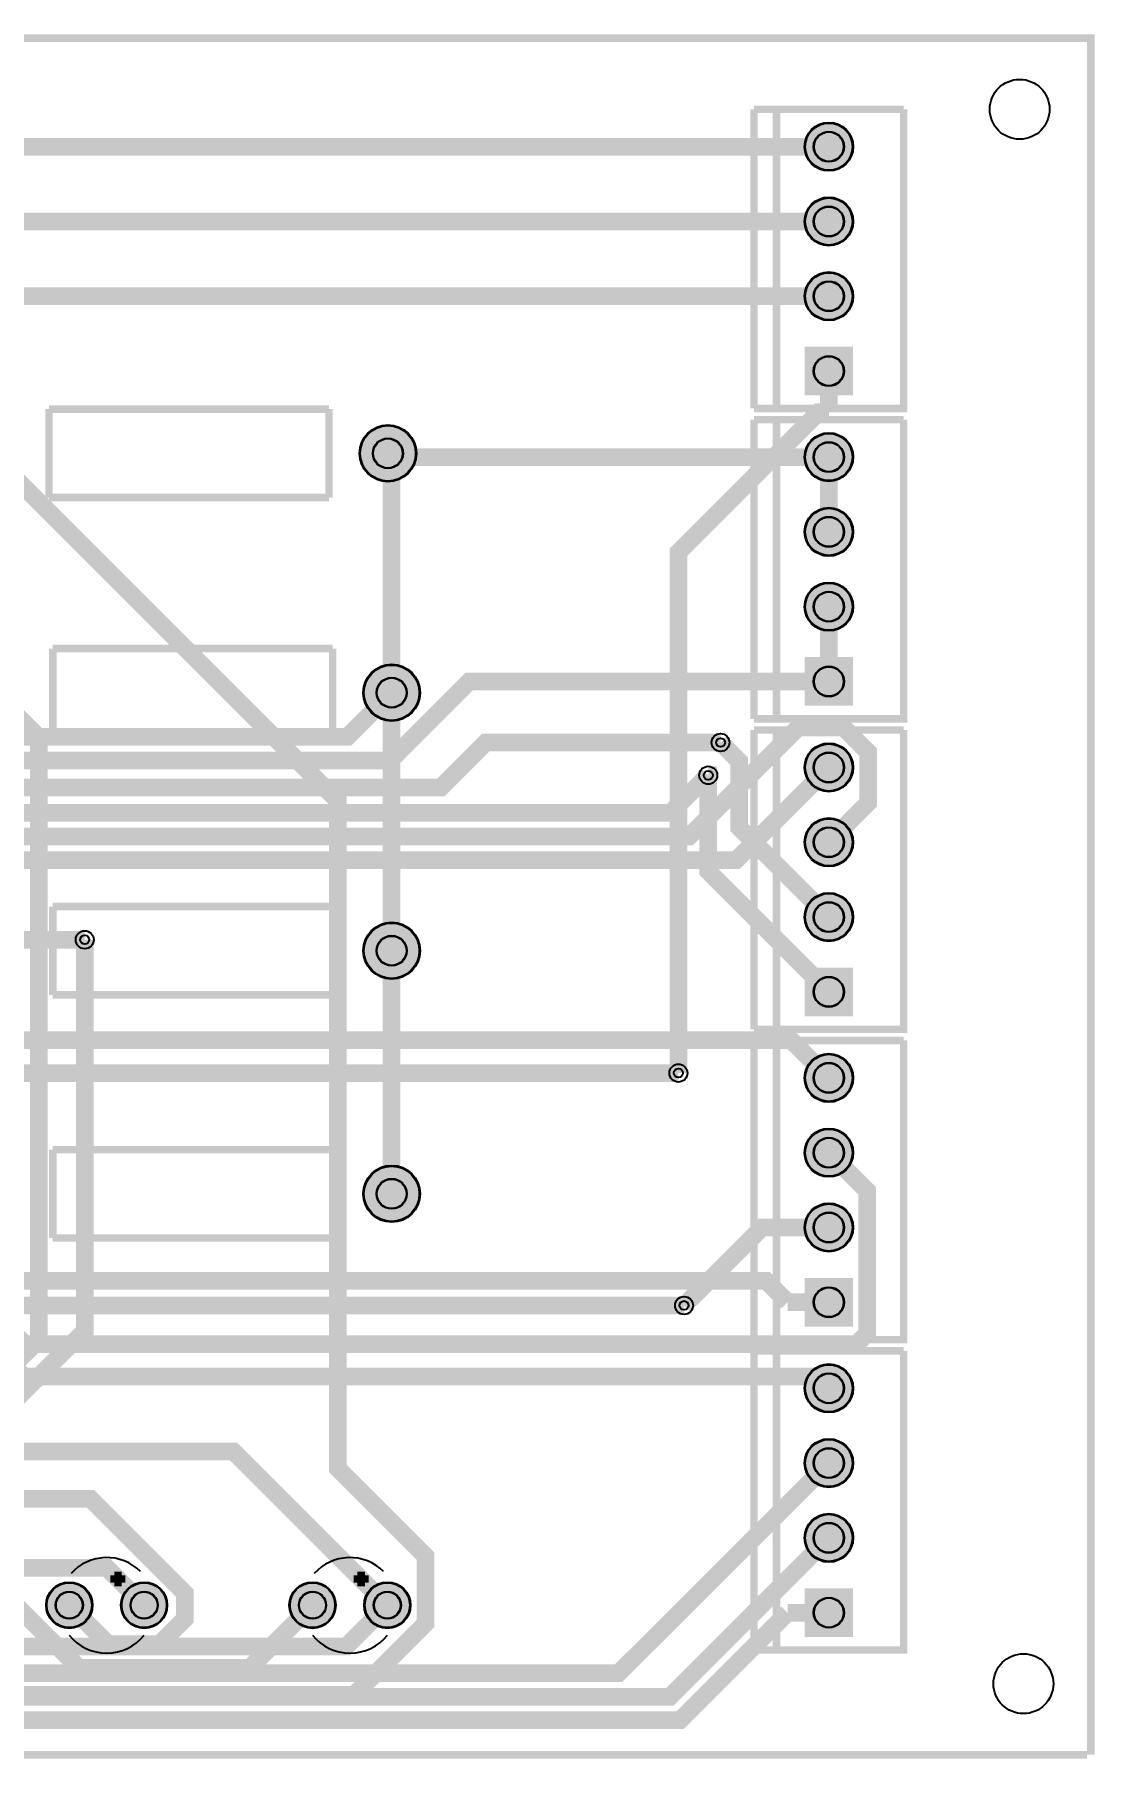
# Model space of a CAD drawing. Header units: millimetres. Extents: x 1.7 to 101, y -0.6 to 57.9.
# Drawn here: x 65 to 101, y -0.6 to 57.9 of the extents above; entities that cross this region are included whole.
import ezdxf

# ---------------------------------------------------------------- set-up
doc = ezdxf.new("R2010")
doc.units = ezdxf.units.MM
for name, color, linetype, true_color in [('BoardOutLine', 7, 'Continuous', 0xff00ff), ('BottomLayer', 7, 'Continuous', 0x0000ff), ('BottomSolderMaskLayer', 7, 'Continuous', 0xaa00ff), ('Hole', 7, 'Continuous', 0x222222), ('Multi-Layer', 7, 'Continuous', 0xc0c0c0), ('TopLayer', 7, 'Continuous', 0xff0000), ('TopSilkLayer', 7, 'Continuous', 0xffcc00), ('TopSolderMaskLayer', 7, 'Continuous', 0x800080)]:
    doc.layers.add(name, color=color, linetype=linetype, true_color=true_color)

msp = doc.modelspace()

# ---------------------------------------------------------------- hatches: boundary and pattern name
at = {"layer": 'BottomSolderMaskLayer'}
for points in [[(91.12260159999998, 54.10200000000009, 1), (92.77339839999998, 54.10200000000009, 1)], [(91.12260159999998, 51.56200000000001, 1), (92.77339839999998, 51.56200000000001, 1)], [(91.12260159999998, 49.02200000000005, 1), (92.77339839999998, 49.02200000000005, 1)], [(91.12260159999994, 45.656601600000045), (91.12260159999994, 47.307398400000125), (92.77339840000002, 47.307398400000125), (92.77339840000002, 45.656601600000045)], [(76.01584999999999, 43.68799999999999, 1), (77.94624999999998, 43.68799999999999, 1)], [(91.12260159999998, 43.561000000000035, 1), (92.77339839999998, 43.561000000000035, 1)], [(91.12260159999998, 41.02100000000007, 1), (92.77339839999998, 41.02100000000007, 1)], [(91.12260159999998, 38.480999999999995, 1), (92.77339839999998, 38.480999999999995, 1)], [(76.14284999999994, 35.56000000000006, 1), (78.07324999999993, 35.56000000000006, 1)], [(91.12260159999994, 35.11560159999999), (91.12260159999994, 36.76639840000007), (92.77339840000002, 36.76639840000007), (92.77339840000002, 35.11560159999999)], [(91.12260159999998, 33.020000000000095, 1), (92.77339839999998, 33.020000000000095, 1)], [(91.12260159999998, 30.480000000000018, 1), (92.77339839999998, 30.480000000000018, 1)], [(91.12260159999998, 27.940000000000055, 1), (92.77339839999998, 27.940000000000055, 1)], [(76.14284999999994, 26.797000000000025, 1), (78.07324999999993, 26.797000000000025, 1)], [(91.12260159999994, 24.57460160000005), (91.12260159999994, 26.225398400000017), (92.77339840000002, 26.225398400000017), (92.77339840000002, 24.57460160000005)], [(91.12260159999998, 22.479000000000042, 1), (92.77339839999998, 22.479000000000042, 1)], [(91.12260159999998, 19.939000000000078, 1), (92.77339839999998, 19.939000000000078, 1)], [(76.14284999999994, 18.54200000000003, 1), (78.07324999999993, 18.54200000000003, 1)], [(91.12260159999998, 17.399, 1), (92.77339839999998, 17.399, 1)], [(91.12260159999994, 14.033601599999997), (91.12260159999994, 15.684398400000077), (92.77339840000002, 15.684398400000077), (92.77339840000002, 14.033601599999997)], [(91.12260159999998, 11.937999999999988, 1), (92.77339839999998, 11.937999999999988, 1)], [(91.12260159999998, 9.398000000000025, 1), (92.77339839999998, 9.398000000000025, 1)], [(91.12260159999998, 6.858000000000061, 1), (92.77339839999998, 6.858000000000061, 1)], [(65.37960000000002, 4.572000000000003, 1), (66.95440000000004, 4.572000000000003, 1)], [(67.91959999999999, 4.572000000000003, 1), (69.4944, 4.572000000000003, 1)], [(73.6345999999999, 4.572000000000003, 1), (75.20939999999992, 4.572000000000003, 1)], [(76.17459999999987, 4.572000000000003, 1), (77.74939999999988, 4.572000000000003, 1)], [(91.12260159999994, 3.4926016000000573), (91.12260159999994, 5.143398400000024), (92.77339840000002, 5.143398400000024), (92.77339840000002, 3.4926016000000573)]]:
    msp.add_hatch(color=256, dxfattribs=at).paths.add_polyline_path(points)
at = {"layer": 'Multi-Layer'}
for points in [[(91.14800159999997, 54.10200000000009, 1), (92.74799839999999, 54.10200000000009, 1)], [(91.14800159999997, 51.56200000000001, 1), (92.74799839999999, 51.56200000000001, 1)], [(91.14800159999997, 49.02200000000005, 1), (92.74799839999999, 49.02200000000005, 1)], [(91.14800159999993, 45.682001600000035), (91.14800159999993, 47.281998400000134), (92.7479983999998, 47.281998400000134), (92.7479983999998, 45.682001600000035)], [(76.04124999999998, 43.68799999999999, 1), (77.92084999999999, 43.68799999999999, 1)], [(91.14800159999997, 43.561000000000035, 1), (92.74799839999999, 43.561000000000035, 1)], [(91.14800159999997, 41.02100000000007, 1), (92.74799839999999, 41.02100000000007, 1)], [(91.14800159999997, 38.480999999999995, 1), (92.74799839999999, 38.480999999999995, 1)], [(76.16824999999993, 35.56000000000006, 1), (78.04784999999994, 35.56000000000006, 1)], [(91.14800159999993, 35.14100159999998), (91.14800159999993, 36.74099840000008), (92.7479983999998, 36.74099840000008), (92.7479983999998, 35.14100159999998)], [(91.14800159999997, 33.020000000000095, 1), (92.74799839999999, 33.020000000000095, 1)], [(91.14800159999997, 30.480000000000018, 1), (92.74799839999999, 30.480000000000018, 1)], [(91.14800159999997, 27.940000000000055, 1), (92.74799839999999, 27.940000000000055, 1)], [(76.16824999999993, 26.797000000000025, 1), (78.04784999999994, 26.797000000000025, 1)], [(91.14800159999993, 24.60000160000004), (91.14800159999993, 26.19999840000014), (92.7479983999998, 26.19999840000014), (92.7479983999998, 24.60000160000004)], [(91.14800159999997, 22.479000000000042, 1), (92.74799839999999, 22.479000000000042, 1)], [(91.14800159999997, 19.939000000000078, 1), (92.74799839999999, 19.939000000000078, 1)], [(76.16824999999993, 18.54200000000003, 1), (78.04784999999994, 18.54200000000003, 1)], [(91.14800159999997, 17.399, 1), (92.74799839999999, 17.399, 1)], [(91.14800159999993, 14.059001599999988), (91.14800159999993, 15.658998400000087), (92.7479983999998, 15.658998400000087), (92.7479983999998, 14.059001599999988)], [(91.14800159999997, 11.937999999999988, 1), (92.74799839999999, 11.937999999999988, 1)], [(91.14800159999997, 9.398000000000025, 1), (92.74799839999999, 9.398000000000025, 1)], [(91.14800159999997, 6.858000000000061, 1), (92.74799839999999, 6.858000000000061, 1)], [(65.40500000000003, 4.572000000000003, 1), (66.92900000000003, 4.572000000000003, 1)], [(67.945, 4.572000000000003, 1), (69.469, 4.572000000000003, 1)], [(73.65999999999991, 4.572000000000003, 1), (75.18399999999991, 4.572000000000003, 1)], [(76.19999999999987, 4.572000000000003, 1), (77.72399999999988, 4.572000000000003, 1)], [(91.14800159999993, 3.518001600000048), (91.14800159999993, 5.117998400000147), (92.7479983999998, 5.117998400000147), (92.7479983999998, 3.518001600000048)]]:
    msp.add_hatch(color=256, dxfattribs=at).paths.add_polyline_path(points)
at = {"layer": 'TopSolderMaskLayer'}
for points in [[(91.12260159999998, 54.10200000000009, 1), (92.77339839999998, 54.10200000000009, 1)], [(91.12260159999998, 51.56200000000001, 1), (92.77339839999998, 51.56200000000001, 1)], [(91.12260159999998, 49.02200000000005, 1), (92.77339839999998, 49.02200000000005, 1)], [(91.12260159999994, 45.656601600000045), (91.12260159999994, 47.307398400000125), (92.77339840000002, 47.307398400000125), (92.77339840000002, 45.656601600000045)], [(76.01584999999999, 43.68799999999999, 1), (77.94624999999998, 43.68799999999999, 1)], [(91.12260159999998, 43.561000000000035, 1), (92.77339839999998, 43.561000000000035, 1)], [(91.12260159999998, 41.02100000000007, 1), (92.77339839999998, 41.02100000000007, 1)], [(91.12260159999998, 38.480999999999995, 1), (92.77339839999998, 38.480999999999995, 1)], [(76.14284999999994, 35.56000000000006, 1), (78.07324999999993, 35.56000000000006, 1)], [(91.12260159999994, 35.11560159999999), (91.12260159999994, 36.76639840000007), (92.77339840000002, 36.76639840000007), (92.77339840000002, 35.11560159999999)], [(91.12260159999998, 33.020000000000095, 1), (92.77339839999998, 33.020000000000095, 1)], [(91.12260159999998, 30.480000000000018, 1), (92.77339839999998, 30.480000000000018, 1)], [(91.12260159999998, 27.940000000000055, 1), (92.77339839999998, 27.940000000000055, 1)], [(76.14284999999994, 26.797000000000025, 1), (78.07324999999993, 26.797000000000025, 1)], [(91.12260159999994, 24.57460160000005), (91.12260159999994, 26.225398400000017), (92.77339840000002, 26.225398400000017), (92.77339840000002, 24.57460160000005)], [(91.12260159999998, 22.479000000000042, 1), (92.77339839999998, 22.479000000000042, 1)], [(91.12260159999998, 19.939000000000078, 1), (92.77339839999998, 19.939000000000078, 1)], [(76.14284999999994, 18.54200000000003, 1), (78.07324999999993, 18.54200000000003, 1)], [(91.12260159999998, 17.399, 1), (92.77339839999998, 17.399, 1)], [(91.12260159999994, 14.033601599999997), (91.12260159999994, 15.684398400000077), (92.77339840000002, 15.684398400000077), (92.77339840000002, 14.033601599999997)], [(91.12260159999998, 11.937999999999988, 1), (92.77339839999998, 11.937999999999988, 1)], [(91.12260159999998, 9.398000000000025, 1), (92.77339839999998, 9.398000000000025, 1)], [(91.12260159999998, 6.858000000000061, 1), (92.77339839999998, 6.858000000000061, 1)], [(65.37960000000002, 4.572000000000003, 1), (66.95440000000004, 4.572000000000003, 1)], [(67.91959999999999, 4.572000000000003, 1), (69.4944, 4.572000000000003, 1)], [(73.6345999999999, 4.572000000000003, 1), (75.20939999999992, 4.572000000000003, 1)], [(76.17459999999987, 4.572000000000003, 1), (77.74939999999988, 4.572000000000003, 1)], [(91.12260159999994, 3.4926016000000573), (91.12260159999994, 5.143398400000024), (92.77339840000002, 5.143398400000024), (92.77339840000002, 3.4926016000000573)]]:
    msp.add_hatch(color=256, dxfattribs=at).paths.add_polyline_path(points)

# ---------------------------------------------------------------- linework, layer by layer
at = {"layer": 'BoardOutLine', "const_width": 0.254}
for points in [[(1.9049999999999727, 55.499000000000024), (1.9049999999999727, 57.78500000000008), (48.29048, 57.78500000000008), (100.83800000000008, 57.78500000000008), (100.83800000000008, -0.5079999999999245)], [(100.7109999999999, -0.5079999999999245), (1.77800000000002, -0.5079999999999245)]]:
    msp.add_lwpolyline(points, dxfattribs=at)
at = {"layer": 'BottomLayer', "const_width": 0.5999988}
for points in [[(91.94799999999998, 46.482000000000085), (91.94799999999998, 45.08042799999998)], [(91.94799999999998, 45.08042799999998), (91.59748000000002, 45.08042799999998), (86.84285399999987, 40.32580200000007), (86.84285399999987, 22.643084000000044)], [(63.48095000000001, 43.68799999999999), (75.28026599999987, 31.888684000000012), (75.28026599999987, 9.214866000000029), (78.26044799999988, 6.234684000000016), (78.26044799999988, 3.9486839999999575), (75.83398599999998, 1.5222220000000561), (39.49877799999979, 1.5222220000000561), (36.322, 4.699000000000069)], [(76.98104999999998, 43.68799999999999), (77.10804999999993, 43.561000000000035), (77.10804999999993, 35.56000000000006)], [(91.94799999999998, 43.561000000000035), (91.94799999999998, 41.02100000000007)], [(76.96199999999988, 4.572000000000003), (71.74636399999997, 9.78763600000002), (61.92824800000005, 9.78763600000002), (54.36844600000006, 17.34743800000001), (54.36844600000006, 29.16148600000008), (44.066967999999974, 39.462964000000056)], [(91.94799999999998, 38.480999999999995), (91.94799999999998, 35.94100000000003)], [(63.08242399999983, 11.529314000000113), (65.13652200000013, 13.583412000000067), (65.13652200000013, 34.031428000000005), (63.60794999999996, 35.56000000000006)], [(77.10804999999993, 35.56000000000006), (77.10804999999993, 26.797000000000025)], [(91.94799999999998, 27.940000000000055), (88.90533399999993, 30.982665999999995), (88.90533399999993, 33.23386800000003), (88.27109600000006, 33.86810600000001)], [(91.94799999999998, 25.40000000000009), (87.85377400000004, 29.494226000000026), (87.85377400000004, 32.755078000000026), (87.85352, 32.755078000000026)], [(45.700950000000034, 26.670000000000073), (45.700950000000034, 24.87980800000014), (62.39865599999996, 8.1821020000001), (66.88937599999997, 8.1821020000001), (70.09282399999995, 4.97865400000012), (70.09282399999995, 4.111497999999983), (69.22566800000016, 3.244342000000074), (67.49465799999996, 3.244342000000074), (66.16700000000003, 4.572000000000003)], [(64.31229199999996, 11.512550000000033), (66.69176400000003, 13.892022000000111), (66.69176400000003, 27.168602000000078)], [(77.10804999999993, 26.797000000000025), (77.10804999999993, 18.54200000000003)], [(74.42199999999991, 4.572000000000003), (72.29144800000006, 2.4414480000000367), (66.48831000000007, 2.4414480000000367), (50.38775800000019, 18.54200000000003), (45.700950000000034, 18.54200000000003)], [(91.94799999999998, 17.399), (89.68130400000007, 17.399), (87.03208399999983, 14.7497800000001)]]:
    msp.add_lwpolyline(points, dxfattribs=at)
at = {"layer": 'BottomSolderMaskLayer'}
for centre, radius in [((91.94799999999998, 54.10200000000009), 0.8253983999999999), ((91.94799999999998, 54.10200000000009), 0.5158739999999999), ((91.94799999999998, 51.56200000000001), 0.8253983999999999), ((91.94799999999998, 51.56200000000001), 0.5158739999999999), ((91.94799999999998, 49.02200000000005), 0.8253983999999999), ((91.94799999999998, 49.02200000000005), 0.5158739999999999), ((91.94799999999998, 46.482000000000085), 0.5158739999999999), ((76.98104999999998, 43.68799999999999), 0.9652000000000001), ((76.98099920000016, 43.68799999999999), 0.5135124864864864), ((91.94799999999998, 43.561000000000035), 0.8253983999999999), ((91.94799999999998, 43.561000000000035), 0.5158739999999999), ((91.94799999999998, 41.02100000000007), 0.8253983999999999), ((91.94799999999998, 41.02100000000007), 0.5158739999999999), ((91.94799999999998, 38.480999999999995), 0.8253983999999999), ((91.94799999999998, 38.480999999999995), 0.5158739999999999), ((77.10804999999993, 35.56000000000006), 0.9652000000000001), ((91.94799999999998, 35.94100000000003), 0.5158739999999999), ((77.10799920000011, 35.56000000000006), 0.5135124864864864), ((91.94799999999998, 33.020000000000095), 0.8253983999999999), ((91.94799999999998, 33.020000000000095), 0.5158739999999999), ((91.94799999999998, 30.480000000000018), 0.8253983999999999), ((91.94799999999998, 30.480000000000018), 0.5158739999999999), ((91.94799999999998, 27.940000000000055), 0.8253983999999999), ((91.94799999999998, 27.940000000000055), 0.5158739999999999), ((77.10804999999993, 26.797000000000025), 0.9652000000000001), ((77.10799920000011, 26.797000000000025), 0.5135124864864864), ((91.94799999999998, 25.40000000000009), 0.5158739999999999), ((91.94799999999998, 22.479000000000042), 0.8253983999999999), ((91.94799999999998, 22.479000000000042), 0.5158739999999999), ((91.94799999999998, 19.939000000000078), 0.8253983999999999), ((91.94799999999998, 19.939000000000078), 0.5158739999999999), ((77.10804999999993, 18.54200000000003), 0.9652000000000001), ((77.10799920000011, 18.54200000000003), 0.5135124864864864), ((91.94799999999998, 17.399), 0.8253983999999999), ((91.94799999999998, 17.399), 0.5158739999999999), ((91.94799999999998, 14.859000000000037), 0.5158739999999999), ((91.94799999999998, 11.937999999999988), 0.8253983999999999), ((91.94799999999998, 11.937999999999988), 0.5158739999999999), ((91.94799999999998, 9.398000000000025), 0.8253983999999999), ((91.94799999999998, 9.398000000000025), 0.5158739999999999), ((91.94799999999998, 6.858000000000061), 0.8253983999999999), ((91.94799999999998, 6.858000000000061), 0.5158739999999999), ((66.16700000000003, 4.572000000000003), 0.7873999999999999), ((68.707, 4.572000000000003), 0.7873999999999999), ((74.42199999999991, 4.572000000000003), 0.7873999999999999), ((76.96199999999988, 4.572000000000003), 0.7873999999999999), ((66.16700000000003, 4.572000000000003), 0.4650121933333333), ((68.707, 4.572000000000003), 0.4650121933333333), ((74.42199999999991, 4.572000000000003), 0.4650121933333333), ((76.96199999999988, 4.572000000000003), 0.4650121933333333), ((91.94799999999998, 4.318000000000097), 0.5158739999999999)]:
    msp.add_circle(centre, radius, dxfattribs=at)
at = {"layer": 'Hole'}
for centre in [(88.27109600000006, 33.86810600000001), (87.85352, 32.755078000000026), (66.69176400000003, 27.168602000000078), (86.84285399999987, 22.643084000000044), (87.03208399999983, 14.7497800000001)]:
    msp.add_circle(centre, 0.15250160000000001, dxfattribs=at)
at = {"layer": 'Multi-Layer'}
for centre, radius in [((98.42500000000007, 55.37200000000007), 1.016), ((91.94799999999998, 54.10200000000009), 0.7999984), ((91.94799999999998, 54.10200000000009), 0.49999899999999997), ((91.94799999999998, 51.56200000000001), 0.7999984), ((91.94799999999998, 51.56200000000001), 0.49999899999999997), ((91.94799999999998, 49.02200000000005), 0.7999984), ((91.94799999999998, 49.02200000000005), 0.49999899999999997), ((91.94799999999998, 46.482000000000085), 0.49999899999999997), ((76.98104999999998, 43.68799999999999), 0.9398000000000001), ((76.98099920000016, 43.68799999999999), 0.49999899999999997), ((91.94799999999998, 43.561000000000035), 0.7999984), ((91.94799999999998, 43.561000000000035), 0.49999899999999997), ((91.94799999999998, 41.02100000000007), 0.7999984), ((91.94799999999998, 41.02100000000007), 0.49999899999999997), ((91.94799999999998, 38.480999999999995), 0.7999984), ((91.94799999999998, 38.480999999999995), 0.49999899999999997), ((77.10804999999993, 35.56000000000006), 0.9398000000000001), ((91.94799999999998, 35.94100000000003), 0.49999899999999997), ((77.10799920000011, 35.56000000000006), 0.49999899999999997), ((88.27109600000006, 33.86810600000001), 0.30500320000000003), ((91.94799999999998, 33.020000000000095), 0.7999984), ((91.94799999999998, 33.020000000000095), 0.49999899999999997), ((87.85352, 32.755078000000026), 0.30500320000000003), ((91.94799999999998, 30.480000000000018), 0.7999984), ((91.94799999999998, 30.480000000000018), 0.49999899999999997), ((91.94799999999998, 27.940000000000055), 0.7999984), ((91.94799999999998, 27.940000000000055), 0.49999899999999997), ((77.10804999999993, 26.797000000000025), 0.9398000000000001), ((66.69176400000003, 27.168602000000078), 0.30500320000000003), ((77.10799920000011, 26.797000000000025), 0.49999899999999997), ((91.94799999999998, 25.40000000000009), 0.49999899999999997), ((86.84285399999987, 22.643084000000044), 0.30500320000000003), ((91.94799999999998, 22.479000000000042), 0.7999984), ((91.94799999999998, 22.479000000000042), 0.49999899999999997), ((91.94799999999998, 19.939000000000078), 0.7999984), ((91.94799999999998, 19.939000000000078), 0.49999899999999997), ((77.10804999999993, 18.54200000000003), 0.9398000000000001), ((77.10799920000011, 18.54200000000003), 0.49999899999999997), ((91.94799999999998, 17.399), 0.7999984), ((91.94799999999998, 17.399), 0.49999899999999997), ((91.94799999999998, 14.859000000000037), 0.49999899999999997), ((87.03208399999983, 14.7497800000001), 0.30500320000000003), ((91.94799999999998, 11.937999999999988), 0.7999984), ((91.94799999999998, 11.937999999999988), 0.49999899999999997), ((91.94799999999998, 9.398000000000025), 0.7999984), ((91.94799999999998, 9.398000000000025), 0.49999899999999997), ((91.94799999999998, 6.858000000000061), 0.7999984), ((91.94799999999998, 6.858000000000061), 0.49999899999999997), ((66.16700000000003, 4.572000000000003), 0.762), ((68.707, 4.572000000000003), 0.762), ((74.42199999999991, 4.572000000000003), 0.762), ((76.96199999999988, 4.572000000000003), 0.762), ((66.16700000000003, 4.572000000000003), 0.4500118), ((68.707, 4.572000000000003), 0.4500118), ((74.42199999999991, 4.572000000000003), 0.4500118), ((76.96199999999988, 4.572000000000003), 0.4500118), ((91.94799999999998, 4.318000000000097), 0.49999899999999997), ((98.55200000000002, 1.9050000000000864), 1.016)]:
    msp.add_circle(centre, radius, dxfattribs=at)
at = {"layer": 'TopLayer', "const_width": 0.5999988}
for points in [[(91.94799999999998, 54.10200000000009), (25.273000000000025, 54.10200000000009), (19.68500000000006, 48.51400000000001)], [(91.94799999999998, 51.56200000000001), (57.30798800000014, 51.56200000000001), (42.251883999999905, 36.50589600000012), (41.59656399999983, 36.50589600000012), (40.61383799999987, 37.488621999999964), (28.671265999999946, 37.488621999999964), (27.309826000000044, 36.12718200000006), (19.93823800000007, 36.12718200000006), (18.078703999999902, 34.26764800000001), (18.078703999999902, 33.09493000000009), (19.02663199999995, 32.14700200000004), (20.463002000000074, 32.14700200000004), (21.97099999999989, 33.655000000000086)], [(91.94799999999998, 49.02200000000005), (55.90311400000007, 49.02200000000005), (42.583099999999945, 35.70198600000015), (39.95140600000002, 35.70198600000015), (38.97198199999991, 36.68141000000003), (37.944552000000044, 36.68141000000003)], [(91.94799999999998, 43.561000000000035), (77.10804999999993, 43.561000000000035), (76.98104999999998, 43.68799999999999)], [(19.430999999999926, 33.655000000000086), (20.847049999999967, 35.071050000000014), (30.04489799999999, 35.071050000000014), (30.84779200000014, 35.87394400000005), (38.31234400000005, 35.87394400000005), (40.86631399999999, 33.319974), (52.674011999999834, 33.319974), (52.739036000000056, 33.25495000000012), (77.05928199999983, 33.25495000000012), (79.74533199999985, 35.94100000000003), (91.94799999999998, 35.94100000000003)], [(59.20105000000001, 35.56000000000006), (60.703205999999795, 34.057844000000046), (75.60589399999992, 34.057844000000046), (77.10804999999993, 35.56000000000006)], [(27.051000000000045, 33.655000000000086), (30.03295999999989, 30.673040000000128), (87.20074000000011, 30.673040000000128), (90.90583800000002, 34.37813800000015), (92.447364, 34.37813800000015), (93.28581799999995, 33.539683999999966), (93.28581799999995, 31.81781799999999), (91.94799999999998, 30.480000000000018)], [(88.27109600000006, 33.86810600000001), (80.30667199999982, 33.86810600000001), (78.77683000000013, 32.33826399999998), (52.514245999999844, 32.33826399999998), (52.339747999999986, 32.512762000000066)], [(24.51100000000008, 33.655000000000086), (28.29585399999985, 29.87014600000009), (88.79814599999997, 29.87014600000009), (91.94799999999998, 33.020000000000095)], [(32.13099999999997, 33.655000000000086), (34.31006599999989, 31.475934000000052), (86.57437599999992, 31.475934000000052), (87.85352, 32.755078000000026)], [(66.69176400000003, 27.168602000000078), (63.9795519999999, 27.168602000000078), (63.60794999999996, 26.797000000000025)], [(41.44518000000005, 23.759922000000074), (90.66707800000006, 23.759922000000074), (91.94799999999998, 22.479000000000042)], [(42.577766, 22.643084000000044), (86.84285399999987, 22.643084000000044)], [(91.94799999999998, 19.939000000000078), (93.25051199999996, 18.636487999999986), (93.25051199999996, 13.796010000000024), (92.89567399999999, 13.441172000000051), (64.6541759999999, 13.441172000000051), (64.15303400000005, 13.94231400000001), (38.51884600000005, 13.94231400000001), (36.80434600000001, 15.656814000000054), (32.34918600000003, 15.656814000000054), (27.051000000000045, 20.95500000000004)], [(32.13099999999997, 20.95500000000004), (34.79672999999991, 18.2892700000001), (40.82491199999993, 18.2892700000001), (44.32782600000007, 14.786356000000069), (51.06289000000004, 14.786356000000069), (51.86578399999996, 15.589249999999993), (89.81617799999992, 15.589249999999993), (90.54642799999999, 14.859000000000037)], [(87.03208399999983, 14.7497800000001), (60.095383999999854, 14.7497800000001)], [(91.94799999999998, 14.859000000000037), (90.54642799999999, 14.859000000000037)], [(76.96199999999988, 4.572000000000003), (75.55941199999995, 3.1694120000000794), (46.213268000000085, 3.1694120000000794), (45.212253999999916, 4.17042600000002), (45.212253999999916, 6.97661800000003), (40.460676000000035, 11.728196000000025), (33.73780399999998, 11.728196000000025), (32.13099999999997, 13.335000000000036)], [(91.94799999999998, 11.937999999999988), (91.5494739999998, 12.336526000000049), (64.623696, 12.336526000000049), (63.820801999999844, 13.139420000000086), (54.98312599999997, 13.139420000000086), (50.792887999999834, 8.949182000000064)], [(38.861999999999966, 4.699000000000069), (41.29303399999992, 2.267966000000115), (84.81796599999996, 2.267966000000115), (91.94799999999998, 9.398000000000025)], [(31.242000000000075, 4.699000000000069), (34.47592799999995, 1.4650720000000774), (86.555072, 1.4650720000000774), (91.94799999999998, 6.858000000000061)], [(68.707, 4.572000000000003), (67.442588, 5.836412000000109), (62.637416000000144, 5.836412000000109), (62.294516000000044, 5.493512000000123)], [(23.621999999999957, 4.699000000000069), (27.658821999999986, 0.6621780000000399), (86.89060600000005, 0.6621780000000399), (90.54642799999999, 4.318000000000097)], [(91.94799999999998, 4.318000000000097), (90.54642799999999, 4.318000000000097)]]:
    msp.add_lwpolyline(points, dxfattribs=at)
at = {"layer": 'TopSilkLayer', "const_width": 0.254}
for points in [[(89.40800000000002, 45.21199999999999), (89.40800000000002, 55.37200000000007)], [(89.40800000000002, 55.37200000000007), (94.48799999999994, 55.37200000000007)], [(89.40800000000002, 45.21199999999999), (94.48799999999994, 45.21199999999999), (94.48799999999994, 55.37200000000007)], [(90.16999999999996, 45.21199999999999), (90.16999999999996, 55.37200000000007)], [(65.48099680000007, 45.187996999999996), (74.98100319999992, 45.187996999999996)], [(65.48099680000007, 42.188003000000094), (65.48099680000007, 45.187996999999996)], [(74.98100319999992, 45.187996999999996), (74.98100319999992, 42.188003000000094)], [(89.40800000000002, 34.67100000000005), (89.40800000000002, 44.83100000000002)], [(89.40800000000002, 44.83100000000002), (94.48799999999994, 44.83100000000002)], [(89.40800000000002, 34.67100000000005), (94.48799999999994, 34.67100000000005), (94.48799999999994, 44.83100000000002)], [(90.16999999999996, 34.67100000000005), (90.16999999999996, 44.83100000000002)], [(74.98100319999992, 42.188003000000094), (65.48099680000007, 42.188003000000094)], [(65.60799680000002, 37.05999699999995), (75.10800319999987, 37.05999699999995)], [(65.60799680000002, 34.06000300000005), (65.60799680000002, 37.05999699999995)], [(75.10800319999987, 37.05999699999995), (75.10800319999987, 34.06000300000005)], [(75.10800319999987, 34.06000300000005), (65.60799680000002, 34.06000300000005)], [(89.40800000000002, 24.129999999999995), (89.40800000000002, 34.29000000000008)], [(89.40800000000002, 34.29000000000008), (94.48799999999994, 34.29000000000008)], [(89.40800000000002, 24.129999999999995), (94.48799999999994, 24.129999999999995), (94.48799999999994, 34.29000000000008)], [(90.16999999999996, 24.129999999999995), (90.16999999999996, 34.29000000000008)], [(65.60799680000002, 28.296997000000033), (75.10800319999987, 28.296997000000033)], [(65.60799680000002, 25.29700300000013), (65.60799680000002, 28.296997000000033)], [(75.10800319999987, 28.296997000000033), (75.10800319999987, 25.29700300000013)], [(75.10800319999987, 25.29700300000013), (65.60799680000002, 25.29700300000013)], [(89.40800000000002, 13.589000000000055), (89.40800000000002, 23.749000000000024)], [(89.40800000000002, 23.749000000000024), (94.48799999999994, 23.749000000000024)], [(89.40800000000002, 13.589000000000055), (94.48799999999994, 13.589000000000055), (94.48799999999994, 23.749000000000024)], [(90.16999999999996, 13.589000000000055), (90.16999999999996, 23.749000000000024)], [(65.60799680000002, 20.041997000000038), (75.10800319999987, 20.041997000000038)], [(65.60799680000002, 17.042003000000136), (65.60799680000002, 20.041997000000038)], [(75.10800319999987, 20.041997000000038), (75.10800319999987, 17.042003000000136)], [(75.10800319999987, 17.042003000000136), (65.60799680000002, 17.042003000000136)], [(89.40800000000002, 3.048000000000002), (89.40800000000002, 13.208000000000084)], [(89.40800000000002, 13.208000000000084), (94.48799999999994, 13.208000000000084)], [(89.40800000000002, 3.048000000000002), (94.48799999999994, 3.048000000000002), (94.48799999999994, 13.208000000000084)], [(90.16999999999996, 3.048000000000002), (90.16999999999996, 13.208000000000084)], [(67.56399999999996, 5.461000000000013), (68.072, 5.461000000000013)], [(67.81799999999987, 5.715000000000032), (67.81799999999987, 5.206999999999994)], [(75.81900000000007, 5.461000000000013), (76.32699999999988, 5.461000000000013)], [(76.07299999999998, 5.715000000000032), (76.07299999999998, 5.206999999999994)]]:
    msp.add_lwpolyline(points, dxfattribs=at)
at = {"layer": 'TopSilkLayer'}
for centre, radius, start, end in [((67.43699651886584, 4.571989482965591), 1.616456, 45.00017634511521, 138.36610006878104), ((75.69199651886595, 4.571989482965591), 1.616456, 45.00017634511521, 138.36610006878104), ((67.43700000000001, 4.571990145069776), 1.6263874, 218.65953715362406, 321.34046284637594), ((75.6919999999999, 4.571990145069776), 1.6263874, 218.65953715362406, 321.34046284637594)]:
    msp.add_arc(centre, radius, start, end, dxfattribs=at)
at = {"layer": 'TopSolderMaskLayer'}
for centre, radius in [((91.94799999999998, 54.10200000000009), 0.8253983999999999), ((91.94799999999998, 54.10200000000009), 0.5158739999999999), ((91.94799999999998, 51.56200000000001), 0.8253983999999999), ((91.94799999999998, 51.56200000000001), 0.5158739999999999), ((91.94799999999998, 49.02200000000005), 0.8253983999999999), ((91.94799999999998, 49.02200000000005), 0.5158739999999999), ((91.94799999999998, 46.482000000000085), 0.5158739999999999), ((76.98104999999998, 43.68799999999999), 0.9652000000000001), ((76.98099920000016, 43.68799999999999), 0.5135124864864864), ((91.94799999999998, 43.561000000000035), 0.8253983999999999), ((91.94799999999998, 43.561000000000035), 0.5158739999999999), ((91.94799999999998, 41.02100000000007), 0.8253983999999999), ((91.94799999999998, 41.02100000000007), 0.5158739999999999), ((91.94799999999998, 38.480999999999995), 0.8253983999999999), ((91.94799999999998, 38.480999999999995), 0.5158739999999999), ((77.10804999999993, 35.56000000000006), 0.9652000000000001), ((91.94799999999998, 35.94100000000003), 0.5158739999999999), ((77.10799920000011, 35.56000000000006), 0.5135124864864864), ((91.94799999999998, 33.020000000000095), 0.8253983999999999), ((91.94799999999998, 33.020000000000095), 0.5158739999999999), ((91.94799999999998, 30.480000000000018), 0.8253983999999999), ((91.94799999999998, 30.480000000000018), 0.5158739999999999), ((91.94799999999998, 27.940000000000055), 0.8253983999999999), ((91.94799999999998, 27.940000000000055), 0.5158739999999999), ((77.10804999999993, 26.797000000000025), 0.9652000000000001), ((77.10799920000011, 26.797000000000025), 0.5135124864864864), ((91.94799999999998, 25.40000000000009), 0.5158739999999999), ((91.94799999999998, 22.479000000000042), 0.8253983999999999), ((91.94799999999998, 22.479000000000042), 0.5158739999999999), ((91.94799999999998, 19.939000000000078), 0.8253983999999999), ((91.94799999999998, 19.939000000000078), 0.5158739999999999), ((77.10804999999993, 18.54200000000003), 0.9652000000000001), ((77.10799920000011, 18.54200000000003), 0.5135124864864864), ((91.94799999999998, 17.399), 0.8253983999999999), ((91.94799999999998, 17.399), 0.5158739999999999), ((91.94799999999998, 14.859000000000037), 0.5158739999999999), ((91.94799999999998, 11.937999999999988), 0.8253983999999999), ((91.94799999999998, 11.937999999999988), 0.5158739999999999), ((91.94799999999998, 9.398000000000025), 0.8253983999999999), ((91.94799999999998, 9.398000000000025), 0.5158739999999999), ((91.94799999999998, 6.858000000000061), 0.8253983999999999), ((91.94799999999998, 6.858000000000061), 0.5158739999999999), ((66.16700000000003, 4.572000000000003), 0.7873999999999999), ((68.707, 4.572000000000003), 0.7873999999999999), ((74.42199999999991, 4.572000000000003), 0.7873999999999999), ((76.96199999999988, 4.572000000000003), 0.7873999999999999), ((66.16700000000003, 4.572000000000003), 0.4650121933333333), ((68.707, 4.572000000000003), 0.4650121933333333), ((74.42199999999991, 4.572000000000003), 0.4650121933333333), ((76.96199999999988, 4.572000000000003), 0.4650121933333333), ((91.94799999999998, 4.318000000000097), 0.5158739999999999)]:
    msp.add_circle(centre, radius, dxfattribs=at)

doc.saveas('drawing.dxf')
